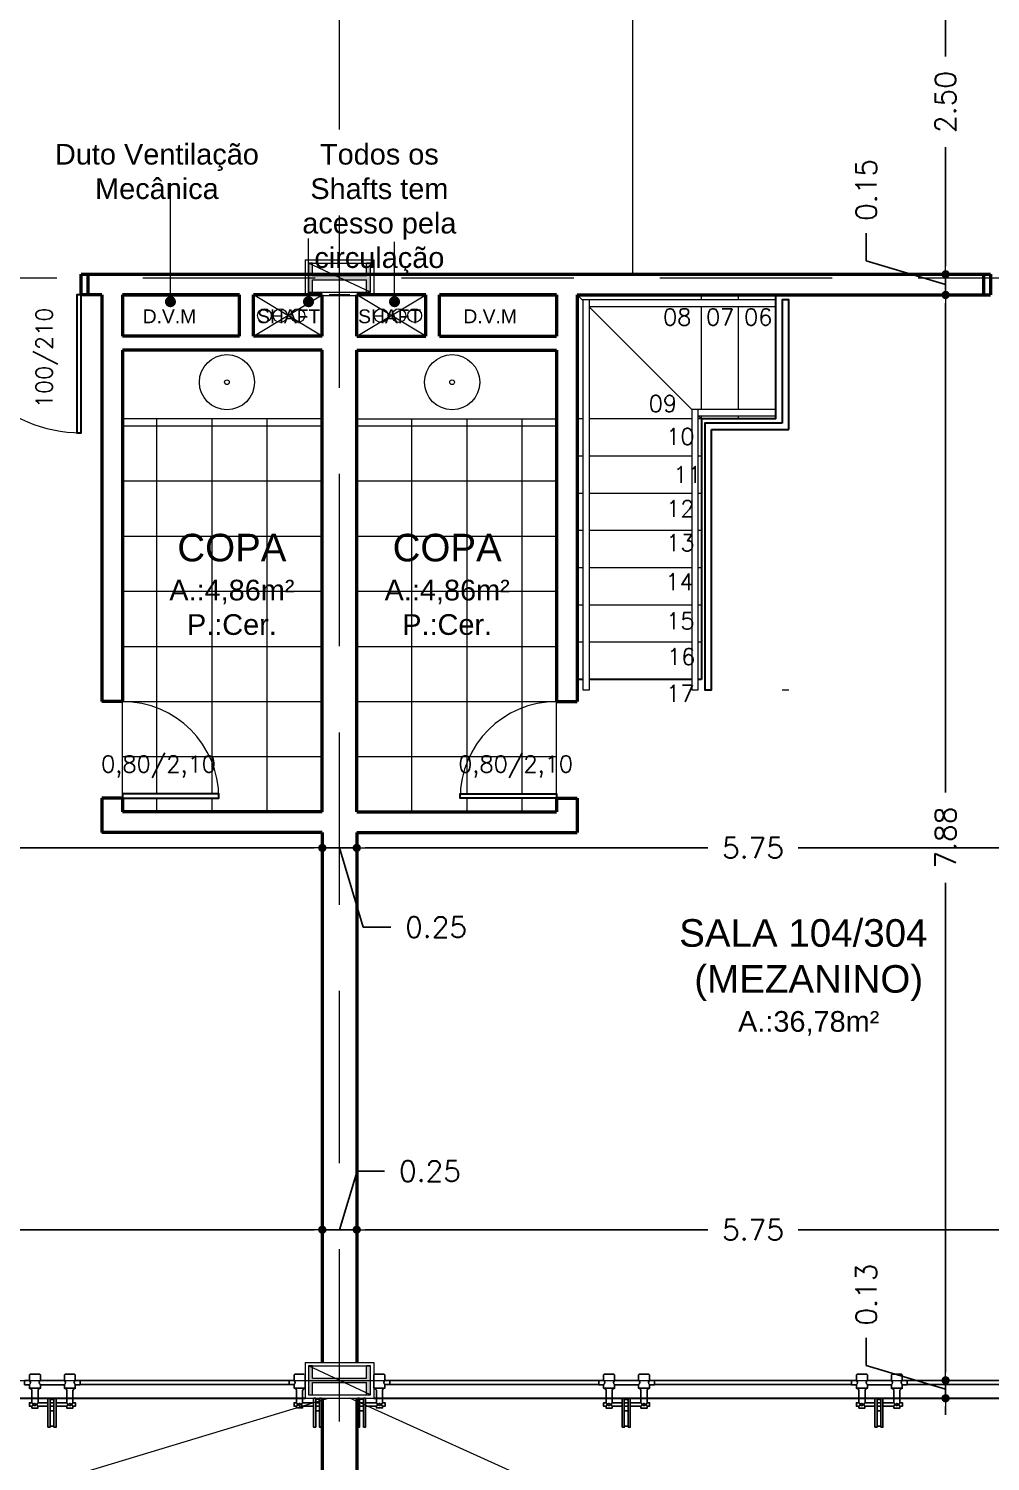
# Model space of a CAD drawing. Header units: millimetres. Extents: x 705 to 840, y 133 to 501.
# Drawn here: x 732.94 to 739.91, y 184.41 to 194.8 of the extents above; entities that cross this region are included whole.
import ezdxf

# ---------------------------------------------------------------- set-up
doc = ezdxf.new("R2010")
doc.units = ezdxf.units.MM
doc.header["$LTSCALE"] = 10
for name, pattern in [('ACAD_ISO03W100', [30, 12, -18]), ('BORDERX2', [3.5, 1, -0.5, 1, -0.5, 0, -0.5]), ('DASHED2', [0.375, 0.25, -0.125])]:
    doc.linetypes.add(name, pattern=pattern)
doc.layers.get('0').update_dxf_attribs({"color": 90})
for name, color, linetype, lineweight in [('cinza 03', 252, 'Continuous', 13), ('COTA', 90, 'Continuous', 9), ('HID', 16, 'Continuous', 20), ('linha estutura', 252, 'Continuous', 13), ('PAREDES', 50, 'Continuous', 50), ('PAREDES 2', 50, 'Continuous', 50), ('Pilares', 16, 'Continuous', 20), ('PN-01', 90, 'Continuous', 13), ('PN-03', 180, 'Continuous', 30), ('texto', 16, 'Continuous', 20)]:
    doc.layers.add(name, color=color, linetype=linetype, lineweight=lineweight)
doc.layers.add('EJE', color=5, linetype='ACAD_ISO03W100')
doc.layers.add('ESCALERA', color=90, linetype='Continuous')
doc.styles.get("Standard").update_dxf_attribs({"font": 'simplex.shx'})
doc.dimstyles.new('1-100', dxfattribs={"dimtxt": 0.15, "dimasz": 0.06, "dimexe": 0.2, "dimexo": 0.1, "dimgap": 0.1, "dimtad": 0, "dimzin": 0, "dimdsep": 46, "dimtxsty": 'Standard', "dimblk": 'DOT', "dimcen": 0.09, "dimclrd": 90, "dimclre": 90, "dimclrt": 16, "dimadec": 0, "dimazin": 0, "dimtfac": 1, "dimtofl": 0, "dimtmove": 0, "dimatfit": 3, "dimldrblk": 'DOT', "dimfxl": 0, "dimtolj": 1, "dimtzin": 0, "dimarcsym": 0})

# ---------------------------------------------------------------- blocks, each defined once
blk = doc.blocks.new('peitoril1')
at = {"layer": 'EJE', "linetype": 'BORDERX2', "ltscale": 0.001}
for points in [[(0.017, -0.032), (-0.01, -0.032)], [(-0.01, -0.058), (0.017, -0.058)]]:
    blk.add_lwpolyline(points, dxfattribs=at)
for centre in [(-0.127, -0.046), (0.128, -0.046)]:
    blk.add_circle(centre, 0.00762, dxfattribs=at)
at = {"layer": 'ESCALERA'}
for p, q in [((-0.087, 0.129), (0.087, 0.129)), ((0.087, 0.098), (-0.087, 0.098))]:
    blk.add_line(p, q, dxfattribs=at)
for points in [[(-0.167, 0.129), (-0.202, 0.129), (-0.202, 0.098), (-0.167, 0.098)], [(-0.166, 0.17), (-0.16, 0.176)], [(-0.166, 0.17), (-0.166, 0.129)], [(-0.16, 0.176), (-0.135, 0.176)], [(-0.135, 0.176), (-0.093, 0.176)], [(-0.093, 0.176), (-0.087, 0.17)], [(-0.087, 0.129), (-0.087, 0.17)], [(0.087, 0.17), (0.093, 0.176)], [(0.087, 0.17), (0.087, 0.129)], [(0.093, 0.176), (0.119, 0.176)], [(0.119, 0.176), (0.161, 0.176)], [(0.161, 0.176), (0.167, 0.17)], [(0.167, 0.129), (0.167, 0.17)], [(0.167, 0.129), (0.202, 0.129), (0.202, 0.098), (0.167, 0.098)], [(-0.166, 0.099), (-0.166, 0.073), (-0.135, 0.073)], [(-0.166, 0.073), (-0.087, 0.073), (-0.087, 0.098)], [(-0.149, 0.059), (-0.149, -0.032)], [(-0.104, 0.059), (-0.104, -0.032)], [(0.104, 0), (-0.104, 0)], [(0.087, 0.073), (0.167, 0.073), (0.167, 0.098)], [(0.087, 0.098), (0.087, 0.073), (0.119, 0.073)], [(0.104, 0.059), (0.104, -0.032)], [(0.149, 0.059), (0.149, -0.032)], [(-0.149, -0.032), (-0.167, -0.032), (-0.167, -0.058), (-0.149, -0.058)], [(-0.104, -0.058), (-0.104, -0.071), (-0.149, -0.071), (-0.149, -0.058)], [(-0.026, -0.032), (-0.104, -0.032)], [(-0.104, -0.058), (-0.026, -0.058)], [(0.017, -0.008), (-0.01, -0.008)], [(0.017, -0.092), (-0.01, -0.092)], [(0.104, -0.032), (0.033, -0.032)], [(0.033, -0.058), (0.105, -0.058)], [(0.149, -0.058), (0.149, -0.071), (0.105, -0.071), (0.105, -0.058)], [(0.149, -0.032), (0.167, -0.032), (0.167, -0.058), (0.149, -0.058)], [(0.017, -0.202), (-0.01, -0.202)]]:
    blk.add_lwpolyline(points, dxfattribs=at)
for points in [[(-0.01, -0.21), (-0.01, 0), (-0.026, 0), (-0.026, -0.21)], [(0.033, -0.21), (0.033, 0), (0.017, 0), (0.017, -0.21)]]:
    blk.add_lwpolyline(points, close=True, dxfattribs=at)
for centre, radius, start, end in [((-0.177, 0.114), 0.0183, 303.7221, 56.3197), ((-0.077, 0.114), 0.0183, 123.6803, 236.2779), ((0.077, 0.114), 0.0183, 303.7221, 56.3197), ((0.177, 0.114), 0.0183, 123.6803, 236.2779), ((-0.172, 0.049), 0.0247, 22.7593, 77.2542), ((-0.081, 0.048), 0.0255, 102.7579, 156.0181), ((0.082, 0.049), 0.0247, 22.7593, 77.2542), ((0.172, 0.048), 0.0255, 102.7579, 156.0181), ((-0.155, -0.045), 0.0142, 296.1431, 64.1119), ((-0.098, -0.045), 0.0142, 115.274, 244.6765), ((0.098, -0.045), 0.0142, 296.1431, 64.1119), ((0.155, -0.045), 0.0142, 115.274, 244.6765)]:
    blk.add_arc(centre, radius, start, end, dxfattribs=at)
blk = doc.blocks.new('_DOT')
at = {"color": 0, "linetype": 'ByBlock'}
blk.add_line((-0.5, 0), (-1, 0), dxfattribs=at)
at = {"color": 0, "linetype": 'ByBlock', "const_width": 0.5}
blk.add_lwpolyline([(-0.25, 0, 1), (0.25, 0, 1)], format="xyb", close=True, dxfattribs=at)
blk = doc.blocks.new('*D62')
at = {"layer": 'linha estutura', "color": 90, "lineweight": -2}
for p, q in [((729.07, 186.187), (729.07, 186.287)), ((735.066, 186.187), (735.066, 186.287)), ((729.13, 186.087), (731.739, 186.087)), ((735.006, 186.087), (732.396, 186.087))]:
    blk.add_line(p, q, dxfattribs=at)
at = {"layer": 'linha estutura', "color": 90, "lineweight": -2, "xscale": 0.06, "yscale": 0.06, "zscale": 0.06, "rotation": 180}
blk.add_blockref('_DOT', (729.07, 186.087), dxfattribs=at)
at = {"layer": 'linha estutura', "color": 90, "lineweight": -2, "xscale": 0.06, "yscale": 0.06, "zscale": 0.06}
blk.add_blockref('_DOT', (735.066, 186.087), dxfattribs=at)
at = {"layer": 'linha estutura', "color": 16, "insert": (732.068, 186.087), "char_height": 0.15, "attachment_point": 5}
blk.add_mtext('\\A1;6.00', dxfattribs=at)
blk = doc.blocks.new('*D63')
at = {"layer": 'linha estutura', "color": 90, "lineweight": -2}
for p, q in [((735.191, 186.087), (735.318, 186.512)), ((735.318, 186.512), (735.518, 186.512)), ((735.066, 186.187), (735.066, 186.287)), ((735.316, 186.187), (735.316, 186.287)), ((735.006, 186.087), (734.946, 186.087)), ((735.066, 186.087), (735.316, 186.087)), ((735.376, 186.087), (735.436, 186.087))]:
    blk.add_line(p, q, dxfattribs=at)
at = {"layer": 'linha estutura', "color": 90, "lineweight": -2, "xscale": 0.06, "yscale": 0.06, "zscale": 0.06}
blk.add_blockref('_DOT', (735.066, 186.087), dxfattribs=at)
at = {"layer": 'linha estutura', "color": 90, "lineweight": -2, "xscale": 0.06, "yscale": 0.06, "zscale": 0.06, "rotation": 180}
blk.add_blockref('_DOT', (735.316, 186.087), dxfattribs=at)
at = {"layer": 'linha estutura', "color": 16, "insert": (735.847, 186.512), "char_height": 0.15, "attachment_point": 5}
blk.add_mtext('\\A1;0.25', dxfattribs=at)
blk = doc.blocks.new('*D64')
at = {"layer": 'linha estutura', "color": 90, "lineweight": -2}
for p, q in [((735.316, 186.187), (735.316, 186.287)), ((735.376, 186.087), (737.862, 186.087)), ((741.006, 186.087), (738.519, 186.087)), ((741.066, 185.987), (741.066, 185.887))]:
    blk.add_line(p, q, dxfattribs=at)
at = {"layer": 'linha estutura', "color": 90, "lineweight": -2, "xscale": 0.06, "yscale": 0.06, "zscale": 0.06, "rotation": 180}
blk.add_blockref('_DOT', (735.316, 186.087), dxfattribs=at)
at = {"layer": 'linha estutura', "color": 90, "lineweight": -2, "xscale": 0.06, "yscale": 0.06, "zscale": 0.06}
blk.add_blockref('_DOT', (741.066, 186.087), dxfattribs=at)
at = {"layer": 'linha estutura', "color": 16, "insert": (738.191, 186.087), "char_height": 0.15, "attachment_point": 5}
blk.add_mtext('\\A1;5.75', dxfattribs=at)
blk = doc.blocks.new('*D81')
at = {"layer": 'linha estutura', "color": 90, "lineweight": -2}
for p, q in [((728.08, 188.857), (731.214, 188.857)), ((735.006, 188.857), (731.871, 188.857)), ((728.02, 188.757), (728.02, 188.657)), ((735.066, 188.757), (735.066, 188.657))]:
    blk.add_line(p, q, dxfattribs=at)
at = {"layer": 'linha estutura', "color": 90, "lineweight": -2, "xscale": 0.06, "yscale": 0.06, "zscale": 0.06, "rotation": 180}
blk.add_blockref('_DOT', (728.02, 188.857), dxfattribs=at)
at = {"layer": 'linha estutura', "color": 90, "lineweight": -2, "xscale": 0.06, "yscale": 0.06, "zscale": 0.06}
blk.add_blockref('_DOT', (735.066, 188.857), dxfattribs=at)
at = {"layer": 'linha estutura', "color": 16, "insert": (731.543, 188.857), "char_height": 0.15, "attachment_point": 5}
blk.add_mtext('\\A1;7.05', dxfattribs=at)
blk = doc.blocks.new('*D82')
at = {"layer": 'linha estutura', "color": 90, "lineweight": -2}
for p, q in [((735.006, 188.857), (734.946, 188.857)), ((735.066, 188.857), (735.316, 188.857)), ((735.191, 188.857), (735.363, 188.282)), ((735.376, 188.857), (735.436, 188.857)), ((735.066, 188.757), (735.066, 188.657)), ((735.316, 188.757), (735.316, 188.657)), ((735.363, 188.282), (735.563, 188.282))]:
    blk.add_line(p, q, dxfattribs=at)
at = {"layer": 'linha estutura', "color": 90, "lineweight": -2, "xscale": 0.06, "yscale": 0.06, "zscale": 0.06}
blk.add_blockref('_DOT', (735.066, 188.857), dxfattribs=at)
at = {"layer": 'linha estutura', "color": 90, "lineweight": -2, "xscale": 0.06, "yscale": 0.06, "zscale": 0.06, "rotation": 180}
blk.add_blockref('_DOT', (735.316, 188.857), dxfattribs=at)
at = {"layer": 'linha estutura', "color": 16, "insert": (735.892, 188.282), "char_height": 0.15, "attachment_point": 5}
blk.add_mtext('\\A1;0.25', dxfattribs=at)
blk = doc.blocks.new('*D83')
at = {"layer": 'linha estutura', "color": 90, "lineweight": -2}
for p, q in [((735.376, 188.857), (737.862, 188.857)), ((741.006, 188.857), (738.519, 188.857)), ((735.316, 188.757), (735.316, 188.657)), ((741.066, 188.757), (741.066, 188.657))]:
    blk.add_line(p, q, dxfattribs=at)
at = {"layer": 'linha estutura', "color": 90, "lineweight": -2, "xscale": 0.06, "yscale": 0.06, "zscale": 0.06, "rotation": 180}
blk.add_blockref('_DOT', (735.316, 188.857), dxfattribs=at)
at = {"layer": 'linha estutura', "color": 90, "lineweight": -2, "xscale": 0.06, "yscale": 0.06, "zscale": 0.06}
blk.add_blockref('_DOT', (741.066, 188.857), dxfattribs=at)
at = {"layer": 'linha estutura', "color": 16, "insert": (738.191, 188.857), "char_height": 0.15, "attachment_point": 5}
blk.add_mtext('\\A1;5.75', dxfattribs=at)
blk = doc.blocks.new('*D98')
at = {"layer": 'linha estutura', "color": 90, "lineweight": -2}
for p, q in [((739.488, 195.519), (739.388, 195.519)), ((739.588, 195.459), (739.588, 194.598)), ((739.588, 193.079), (739.588, 193.941)), ((739.488, 193.019), (739.388, 193.019))]:
    blk.add_line(p, q, dxfattribs=at)
at = {"layer": 'linha estutura', "color": 90, "lineweight": -2, "xscale": 0.06, "yscale": 0.06, "zscale": 0.06}
for p, rotation in [((739.588, 195.519), 90), ((739.588, 193.019), 270)]:
    blk.add_blockref('_DOT', p, dxfattribs=dict(at, rotation=rotation))
at = {"layer": 'linha estutura', "color": 16, "insert": (739.588, 194.269), "char_height": 0.15, "attachment_point": 5, "rotation": 90}
blk.add_mtext('\\A1;2.50', dxfattribs=at)
blk = doc.blocks.new('*D99')
at = {"layer": 'linha estutura', "color": 90, "lineweight": -2}
for p, q in [((739.013, 193.117), (739.013, 193.317)), ((739.588, 193.079), (739.588, 193.139)), ((739.588, 192.944), (739.013, 193.117)), ((739.488, 193.019), (739.388, 193.019)), ((739.588, 193.019), (739.588, 192.869)), ((739.488, 192.869), (739.388, 192.869)), ((739.588, 192.809), (739.588, 192.749))]:
    blk.add_line(p, q, dxfattribs=at)
at = {"layer": 'linha estutura', "color": 90, "lineweight": -2, "xscale": 0.06, "yscale": 0.06, "zscale": 0.06}
for p, rotation in [((739.588, 193.019), 270), ((739.588, 192.869), 90)]:
    blk.add_blockref('_DOT', p, dxfattribs=dict(at, rotation=rotation))
at = {"layer": 'linha estutura', "color": 16, "insert": (739.013, 193.631), "char_height": 0.15, "attachment_point": 5, "rotation": 90}
blk.add_mtext('\\A1;0.15', dxfattribs=at)
blk = doc.blocks.new('*D100')
at = {"layer": 'linha estutura', "color": 90, "lineweight": -2}
for p, q in [((739.488, 192.869), (739.388, 192.869)), ((739.588, 192.809), (739.588, 189.26)), ((739.588, 185.054), (739.588, 188.603)), ((739.488, 184.994), (739.388, 184.994))]:
    blk.add_line(p, q, dxfattribs=at)
at = {"layer": 'linha estutura', "color": 90, "lineweight": -2, "xscale": 0.06, "yscale": 0.06, "zscale": 0.06}
for p, rotation in [((739.588, 192.869), 90), ((739.588, 184.994), 270)]:
    blk.add_blockref('_DOT', p, dxfattribs=dict(at, rotation=rotation))
at = {"layer": 'linha estutura', "color": 16, "insert": (739.588, 188.932), "char_height": 0.15, "attachment_point": 5, "rotation": 90}
blk.add_mtext('\\A1;7.88', dxfattribs=at)
blk = doc.blocks.new('*D101')
at = {"layer": 'linha estutura', "color": 90, "lineweight": -2}
for p, q in [((739.013, 185.102), (739.013, 185.302)), ((739.588, 184.929), (739.013, 185.102)), ((739.588, 185.054), (739.588, 185.114)), ((739.488, 184.994), (739.388, 184.994)), ((739.588, 184.994), (739.588, 184.864)), ((739.488, 184.864), (739.388, 184.864)), ((739.588, 184.804), (739.588, 184.744))]:
    blk.add_line(p, q, dxfattribs=at)
at = {"layer": 'linha estutura', "color": 90, "lineweight": -2, "xscale": 0.06, "yscale": 0.06, "zscale": 0.06}
for p, rotation in [((739.588, 184.994), 270), ((739.588, 184.864), 90)]:
    blk.add_blockref('_DOT', p, dxfattribs=dict(at, rotation=rotation))
at = {"layer": 'linha estutura', "color": 16, "insert": (739.013, 185.616), "char_height": 0.15, "attachment_point": 5, "rotation": 90}
blk.add_mtext('\\A1;0.13', dxfattribs=at)

msp = doc.modelspace()

# ---------------------------------------------------------------- hatches: boundary and pattern name
at = {"layer": 'cinza 03'}
h = msp.add_hatch(dxfattribs=at)
h.set_pattern_fill('_USER', color=256, scale=0.4, style=0, double=1, pattern_type=0)
h.set_pattern_definition([(0, (735.0659, 189.11928), (0, 0.4), []), (90, (735.0659, 189.11928), (-0.4, 2e-17), [])])
h.paths.add_polyline_path([(735.066, 191.969), (733.616, 191.969), (733.616, 189.919, -0.401712), (734.315, 189.249), (734.316, 189.249), (734.316, 189.219), (733.616, 189.219), (733.616, 189.119), (735.066, 189.119)])
h.paths.add_polyline_path([(733.616, 189.919), (733.616, 189.249), (734.315, 189.249, 0.401712)], flags=16)
h.paths.add_polyline_path([(733.907, 191.186), (734.913, 191.186), (734.913, 190.261), (733.907, 190.261)], flags=24)
h.paths.add_polyline_path([(733.416, 189.319), (734.376, 189.319), (734.376, 189.593), (733.416, 189.593)], flags=9)
h = msp.add_hatch(dxfattribs=at)
h.set_pattern_fill('_USER', color=256, scale=0.4, style=0, double=1, pattern_type=0)
h.set_pattern_definition([(180, (735.3159, 189.11928), (0, 0.4), []), (90, (735.3159, 189.11928), (0.4, 2e-17), [])])
h.paths.add_polyline_path([(735.316, 189.119), (736.766, 189.119), (736.766, 189.219), (736.066, 189.219), (736.066, 189.249), (736.067, 189.249, -0.401712), (736.766, 189.919), (736.766, 191.969), (735.316, 191.969)])
h.paths.add_polyline_path([(736.067, 189.249), (736.766, 189.249), (736.766, 189.919, 0.401712)], flags=16)
h.paths.add_polyline_path([(735.469, 191.186), (736.474, 191.186), (736.474, 190.261), (735.469, 190.261)], flags=24)
h.paths.add_polyline_path([(736.006, 189.319), (736.966, 189.319), (736.966, 189.593), (736.006, 189.593)], flags=9)
at = {"layer": 'Pilares'}
for points in [[(734.966, 193.099), (734.966, 192.889), (734.996, 192.889), (734.996, 192.979), (735.386, 192.979), (735.386, 192.889), (735.416, 192.889), (735.416, 193.099), (735.386, 193.099), (735.386, 193.009), (734.996, 193.009), (734.996, 193.099)], [(734.966, 185.099), (734.966, 184.889), (734.996, 184.889), (734.996, 184.979), (735.386, 184.979), (735.386, 184.889), (735.416, 184.889), (735.416, 185.099), (735.386, 185.099), (735.386, 185.009), (734.996, 185.009), (734.996, 185.099)]]:
    msp.add_hatch(color=256, dxfattribs=at).paths.add_polyline_path(points)

# ---------------------------------------------------------------- linework, layer by layer
at = {"layer": 'cinza 03'}
for p, q in [((737.317, 195.519), (737.317, 193.019)), ((735.066, 192.569), (734.566, 192.869)), ((734.566, 192.569), (735.066, 192.869)), ((735.116, 192.869), (735.266, 192.869)), ((735.266, 192.869), (735.116, 192.869)), ((735.116, 192.869), (735.266, 192.869)), ((735.266, 192.869), (735.116, 192.869)), ((735.316, 192.569), (735.816, 192.869)), ((735.816, 192.569), (735.316, 192.869)), ((733.616, 189.219), (733.616, 189.919)), ((736.766, 189.219), (736.766, 189.919))]:
    msp.add_line(p, q, dxfattribs=at)
msp.add_lwpolyline([(738.402, 190.004), (738.45, 190.004)], dxfattribs=at)
for centre in [(734.646, 192.719), (734.76, 192.719), (734.889, 192.719), (735.492, 192.719), (735.622, 192.719), (735.736, 192.719)]:
    msp.add_circle(centre, 0.05, dxfattribs=at)
for centre, radius, start, end in [((733.316, 192.869), 1, 180, 270), ((733.616, 189.219), 0.7, 0, 90), ((736.766, 189.219), 0.7, 90, 180)]:
    msp.add_arc(centre, radius, start, end, dxfattribs=at)
at = {"layer": 'EJE', "linetype": 'BORDERX2', "ltscale": 0.001}
for points in [[(735.045, 184.832), (735.018, 184.832)], [(735.337, 184.832), (735.364, 184.832)], [(735.018, 184.806), (735.045, 184.806)], [(735.364, 184.806), (735.337, 184.806)]]:
    msp.add_lwpolyline(points, dxfattribs=at)
for centre in [(734.9, 184.819), (735.481, 184.819)]:
    msp.add_circle(centre, 0.00762, dxfattribs=at)
at = {"layer": 'ESCALERA'}
for p, q in [((734.825, 184.993), (733.31, 184.993)), ((733.31, 184.963), (734.825, 184.963)), ((735.556, 184.993), (737.072, 184.993)), ((737.072, 184.963), (735.556, 184.963)), ((737.476, 184.993), (738.905, 184.993)), ((738.905, 184.963), (737.476, 184.963)), ((740.825, 184.993), (739.31, 184.993)), ((739.31, 184.963), (740.825, 184.963))]:
    msp.add_line(p, q, dxfattribs=at)
for points in [[(734.861, 185.035), (734.868, 185.04)], [(734.861, 185.035), (734.861, 184.993)], [(734.868, 185.04), (734.893, 185.04)], [(734.893, 185.04), (734.935, 185.04)], [(734.941, 184.938), (734.941, 185.034)], [(735.441, 184.938), (735.441, 185.034)], [(735.489, 185.04), (735.447, 185.04)], [(735.514, 185.04), (735.489, 185.04)], [(735.52, 185.035), (735.514, 185.04)], [(735.52, 185.035), (735.52, 184.993)], [(734.861, 184.993), (734.825, 184.993), (734.825, 184.963), (734.861, 184.963)], [(734.861, 184.963), (734.861, 184.938), (734.893, 184.938)], [(734.861, 184.938), (734.941, 184.938)], [(735.52, 184.938), (735.441, 184.938)], [(735.52, 184.963), (735.52, 184.938), (735.489, 184.938)], [(735.521, 184.993), (735.556, 184.993), (735.556, 184.963), (735.521, 184.963)], [(734.879, 184.832), (734.861, 184.832), (734.861, 184.806), (734.879, 184.806)], [(734.879, 184.923), (734.879, 184.832)], [(734.923, 184.923), (734.923, 184.832)], [(735.002, 184.832), (734.923, 184.832)], [(735.045, 184.857), (735.018, 184.857)], [(735.337, 184.857), (735.364, 184.857)], [(735.38, 184.832), (735.459, 184.832)], [(735.459, 184.923), (735.459, 184.832)], [(735.503, 184.923), (735.503, 184.832)], [(735.503, 184.832), (735.521, 184.832), (735.521, 184.806), (735.503, 184.806)], [(734.923, 184.806), (734.923, 184.794), (734.879, 184.794), (734.879, 184.806)], [(734.923, 184.806), (735.002, 184.806)], [(735.045, 184.772), (735.018, 184.772)], [(735.337, 184.772), (735.364, 184.772)], [(735.459, 184.806), (735.38, 184.806)], [(735.459, 184.806), (735.459, 184.794), (735.503, 184.794), (735.503, 184.806)]]:
    msp.add_lwpolyline(points, dxfattribs=at)
for points in [[(735.018, 184.655), (735.018, 184.864), (735.002, 184.864), (735.002, 184.655)], [(735.061, 184.655), (735.061, 184.864), (735.045, 184.864), (735.045, 184.655)], [(735.321, 184.655), (735.321, 184.864), (735.337, 184.864), (735.337, 184.655)], [(735.364, 184.655), (735.364, 184.864), (735.38, 184.864), (735.38, 184.655)]]:
    msp.add_lwpolyline(points, close=True, dxfattribs=at)
for centre, radius, start, end in [((734.851, 184.978), 0.0183, 303.7221, 56.3197), ((734.856, 184.914), 0.0247, 22.7593, 77.2542), ((734.947, 184.913), 0.0255, 102.7579, 156.0181), ((735.435, 184.913), 0.0255, 23.9819, 77.2421), ((735.526, 184.914), 0.0247, 102.7458, 157.2407), ((735.531, 184.978), 0.0183, 123.6803, 236.2779), ((734.872, 184.819), 0.0142, 296.1431, 64.1119), ((734.929, 184.819), 0.0142, 115.274, 244.6765), ((735.452, 184.819), 0.0142, 295.3235, 64.726), ((735.509, 184.819), 0.0142, 115.8881, 243.8569)]:
    msp.add_arc(centre, radius, start, end, dxfattribs=at)
at = {"layer": 'HID'}
for p, q in [((735.066, 191.969), (733.616, 191.969)), ((735.316, 191.969), (736.766, 191.969))]:
    msp.add_line(p, q, dxfattribs=at)
for centre, radius in [((734.374, 192.236), 0.2), ((736.008, 192.236), 0.2), ((734.374, 192.236), 0.0172), ((736.008, 192.236), 0.0172)]:
    msp.add_circle(centre, radius, dxfattribs=at)
at = {"layer": 'linha estutura', "linetype": 'DASHED2', "ltscale": 0.5}
for p, q in [((735.191, 179.07), (735.191, 208.223)), ((724.39, 192.994), (771.017, 192.994)), ((723.247, 184.994), (770.918, 184.994))]:
    msp.add_line(p, q, dxfattribs=at)
at = {"layer": 'PAREDES'}
for p, q in [((733.316, 192.869), (733.316, 193.019)), ((733.316, 192.869), (733.316, 193.019)), ((733.366, 192.869), (733.366, 193.019)), ((739.863, 193.019), (739.863, 192.869)), ((739.913, 193.019), (739.913, 192.869))]:
    msp.add_line(p, q, dxfattribs=at)
at = {"layer": 'PAREDES 2'}
for p, q in [((733.316, 193.019), (739.913, 193.019)), ((739.863, 193.019), (739.913, 193.019)), ((733.466, 192.869), (733.316, 192.869)), ((733.466, 192.869), (733.466, 189.919)), ((733.616, 192.869), (733.616, 192.569)), ((733.616, 192.869), (734.466, 192.869)), ((734.466, 192.869), (733.616, 192.869)), ((734.466, 192.869), (733.916, 192.869)), ((734.466, 192.569), (734.466, 192.869)), ((734.566, 192.569), (734.566, 192.869)), ((735.066, 192.869), (734.566, 192.869)), ((735.066, 192.569), (735.066, 192.869)), ((735.066, 192.569), (735.066, 192.869)), ((735.316, 192.569), (735.316, 192.869)), ((735.316, 192.569), (735.316, 192.869)), ((735.816, 192.869), (735.316, 192.869)), ((735.816, 192.569), (735.816, 192.869)), ((735.916, 192.869), (736.766, 192.869)), ((735.916, 192.869), (736.466, 192.869)), ((735.916, 192.569), (735.916, 192.869)), ((736.766, 192.869), (735.916, 192.869)), ((735.916, 192.869), (736.766, 192.869)), ((736.766, 192.869), (735.916, 192.869)), ((736.766, 192.869), (736.766, 192.569)), ((736.916, 192.869), (736.916, 189.919)), ((736.916, 192.869), (739.913, 192.869)), ((734.466, 192.569), (733.616, 192.569)), ((735.066, 192.569), (734.566, 192.569)), ((735.316, 192.569), (735.816, 192.569)), ((735.916, 192.569), (736.766, 192.569)), ((735.066, 192.469), (733.616, 192.469)), ((733.616, 192.469), (733.616, 189.919)), ((735.066, 189.119), (735.066, 192.469)), ((735.066, 189.119), (735.066, 192.469)), ((735.316, 192.469), (736.766, 192.469)), ((735.316, 189.119), (735.316, 192.469)), ((735.316, 189.119), (735.316, 192.469)), ((736.766, 192.469), (736.766, 189.919)), ((733.616, 189.919), (733.466, 189.919)), ((736.766, 189.919), (736.916, 189.919)), ((733.616, 189.219), (733.466, 189.219)), ((733.466, 189.219), (733.466, 189.119)), ((733.616, 189.219), (733.616, 189.119)), ((736.766, 189.219), (736.916, 189.219)), ((736.766, 189.219), (736.766, 189.119)), ((736.916, 189.219), (736.916, 189.119)), ((733.466, 189.119), (733.466, 188.969)), ((735.066, 189.119), (733.616, 189.119)), ((735.316, 189.119), (736.766, 189.119)), ((736.916, 189.119), (736.916, 188.969)), ((735.066, 188.969), (733.466, 188.969)), ((735.066, 188.969), (735.066, 185.124)), ((735.316, 188.969), (735.316, 185.124)), ((735.316, 188.969), (736.916, 188.969)), ((735.066, 184.864), (735.066, 182.244)), ((735.316, 184.864), (735.316, 182.244))]:
    msp.add_line(p, q, dxfattribs=at)
at = {"layer": 'Pilares'}
for p, q in [((734.941, 193.124), (734.941, 192.864)), ((734.941, 193.124), (735.441, 193.124)), ((734.966, 193.099), (735.416, 193.099)), ((735.416, 192.889), (734.966, 193.099)), ((735.441, 193.124), (735.441, 192.864)), ((734.941, 192.864), (735.441, 192.864)), ((734.966, 192.889), (735.416, 192.889)), ((734.941, 185.124), (734.941, 184.864)), ((734.941, 185.124), (735.441, 185.124)), ((734.966, 185.099), (735.416, 185.099)), ((735.416, 184.889), (734.966, 185.099)), ((735.441, 185.124), (735.441, 184.864)), ((734.941, 184.864), (735.441, 184.864)), ((734.966, 184.889), (735.416, 184.889))]:
    msp.add_line(p, q, dxfattribs=at)
at = {"layer": 'Pilares', "linetype": 'Continuous'}
for p, q in [((734.996, 193.009), (734.996, 193.099)), ((735.386, 193.009), (735.386, 193.099)), ((734.996, 193.009), (735.386, 193.009)), ((734.996, 192.889), (734.996, 192.979)), ((734.996, 192.979), (735.386, 192.979)), ((735.386, 192.889), (735.386, 192.979)), ((734.996, 185.009), (734.996, 185.099)), ((735.386, 185.009), (735.386, 185.099)), ((734.996, 185.009), (735.386, 185.009)), ((734.996, 184.889), (734.996, 184.979)), ((734.996, 184.979), (735.386, 184.979)), ((735.386, 184.889), (735.386, 184.979))]:
    msp.add_line(p, q, dxfattribs=at)
for points in [[(734.996, 193.099), (734.966, 193.099), (734.966, 192.889), (734.996, 192.889)], [(735.386, 192.889), (735.416, 192.889), (735.416, 193.099), (735.386, 193.099)], [(734.996, 185.099), (734.966, 185.099), (734.966, 184.889), (734.996, 184.889)], [(735.386, 184.889), (735.416, 184.889), (735.416, 185.099), (735.386, 185.099)]]:
    msp.add_lwpolyline(points, dxfattribs=at)
at = {"layer": 'PN-01'}
for p, q in [((733.964, 192.82), (733.964, 193.681)), ((734.966, 192.82), (734.966, 193.279)), ((735.59, 192.82), (735.59, 193.255)), ((736.957, 192.828), (736.916, 192.869)), ((737.816, 192.834), (737.816, 192.869)), ((738.086, 192.834), (738.086, 192.869)), ((737.746, 192.039), (737.005, 192.78)), ((737.816, 192.039), (737.816, 192.786)), ((738.086, 192.039), (738.086, 192.786)), ((736.957, 191.969), (736.916, 191.969)), ((737.746, 191.969), (737.005, 191.969)), ((737.816, 191.969), (737.794, 191.991)), ((737.816, 191.969), (737.794, 191.969)), ((737.816, 191.969), (737.816, 191.991)), ((738.086, 191.969), (738.086, 191.991)), ((736.957, 191.699), (736.916, 191.699)), ((737.746, 191.699), (737.005, 191.699)), ((737.816, 191.699), (737.794, 191.699)), ((736.957, 191.429), (736.916, 191.429)), ((737.746, 191.429), (737.005, 191.429)), ((737.816, 191.429), (737.794, 191.429)), ((736.957, 191.159), (736.916, 191.159)), ((737.746, 191.159), (737.005, 191.159)), ((737.816, 191.159), (737.794, 191.159)), ((736.957, 190.889), (736.916, 190.889)), ((737.746, 190.889), (737.005, 190.889)), ((737.816, 190.889), (737.794, 190.889)), ((736.957, 190.619), (736.916, 190.619)), ((737.746, 190.619), (737.005, 190.619)), ((737.816, 190.619), (737.794, 190.619)), ((736.957, 190.349), (736.916, 190.349)), ((737.746, 190.349), (737.005, 190.349)), ((737.816, 190.349), (737.794, 190.349)), ((735.116, 184.864), (726.441, 182.244)), ((741.066, 182.244), (735.266, 184.864))]:
    msp.add_line(p, q, dxfattribs=at)
at = {"layer": 'PN-01', "const_width": 0.04}
for points in [[(733.944, 192.82, -1), (733.984, 192.82, -1)], [(734.946, 192.82, -1), (734.986, 192.82, -1)], [(735.57, 192.82, -1), (735.61, 192.82, -1)]]:
    msp.add_lwpolyline(points, format="xyb", close=True, dxfattribs=at)
at = {"layer": 'PN-01'}
msp.add_lwpolyline([(736.957, 190.004), (737.005, 190.004), (737.005, 192.834), (736.957, 192.834)], close=True, dxfattribs=at)
for points in [[(738.356, 192.834), (736.957, 192.834), (736.957, 192.786)], [(737.005, 192.786), (738.356, 192.786)], [(737.746, 192.039), (737.746, 190.004), (737.794, 190.004), (737.794, 192.039)], [(738.356, 192.039), (737.746, 192.039), (737.746, 191.991)], [(737.794, 191.991), (738.355, 191.991)]]:
    msp.add_lwpolyline(points, dxfattribs=at)
at = {"layer": 'PN-03', "ltscale": 0.1}
for p, q in [((738.356, 191.969), (738.356, 192.869)), ((738.356, 191.969), (737.816, 191.969)), ((737.816, 191.969), (737.816, 190.079)), ((736.957, 190.079), (736.916, 190.079)), ((737.746, 190.079), (737.005, 190.079)), ((737.816, 190.079), (737.794, 190.079)), ((729.441, 184.864), (734.941, 184.864)), ((735.441, 184.864), (741.066, 184.864))]:
    msp.add_line(p, q, dxfattribs=at)
at = {"layer": 'PN-03'}
for points in [[(733.316, 192.869), (733.286, 192.869), (733.286, 191.869), (733.316, 191.869)], [(733.616, 189.219), (734.316, 189.219), (734.316, 189.249), (733.616, 189.249)], [(736.766, 189.219), (736.066, 189.219), (736.066, 189.249), (736.766, 189.249)]]:
    msp.add_lwpolyline(points, close=True, dxfattribs=at)
at = {"layer": 'PN-03', "ltscale": 0.1}
for points in [[(738.45, 191.892), (738.45, 192.834), (738.402, 192.834), (738.402, 191.939)], [(738.402, 191.939), (737.841, 191.939), (737.841, 191.892)], [(737.841, 191.939), (737.841, 190.004), (737.889, 190.004), (737.889, 191.892)], [(737.889, 191.892), (738.45, 191.892)]]:
    msp.add_lwpolyline(points, dxfattribs=at)

# ---------------------------------------------------------------- block references
at = {"layer": 'ESCALERA', "xscale": -1}
for p in [(733.108, 184.864), (737.274, 184.864), (739.108, 184.864)]:
    msp.add_blockref('peitoril1', p, dxfattribs=at)

# ---------------------------------------------------------------- texts
at = {"layer": 'COTA', "attachment_point": 2}
for s, insert, char_height, width in [('{\\fArial|b0|i0|c0|p34;Duto Ventilação Mecânica}', (733.866, 193.965), 0.15, 1.506), ('{\\fArial|b0|i0|c0|p34;Todos os Shafts tem acesso pela circulação}', (735.48, 193.965), 0.15, 1.506), ('{\\fArial|b0|i0|c0|p34;D.V.M}', (733.957, 192.764), 0.1, 0.55043), ('{\\fArial|b0|i0|c0|p34;SHAFT}', (734.822, 192.764), 0.1, 0.50418), ('{\\fArial|b0|i0|c0|p34;SHAFT}', (735.555, 192.764), 0.1, 0.45505), ('{\\fArial|b0|i0|c0|p34;D.V.M}', (736.284, 192.764), 0.1, 0.51916), ('{\\fArial|b0|i0|c0|p34;COPA\\P\\H0.75x;A.:4,86m²\\PP.:Cer.}', (734.41, 191.136), 0.2, 1.3), ('{\\fArial|b0|i0|c0|p34;COPA\\P\\H0.75x;A.:4,86m²\\PP.:Cer.}', (735.972, 191.136), 0.2, 1.3), ('{\\fArial|b0|i0|c0|p34;SALA 104/304  (MEZANINO)\\P\\H0.75x;A.:36,78m²}', (738.595, 188.34), 0.2, 2.812)]:
    msp.add_mtext(s, dxfattribs=dict(at, insert=insert, char_height=char_height, width=width))
at = {"layer": 'texto'}
msp.add_text('100/210', height=0.12, rotation=90, dxfattribs=at).set_placement((733.108, 192.047))
for s, p in [('08', (737.538, 192.648)), ('07', (737.85, 192.648)), ('06', (738.126, 192.648)), ('09', (737.434, 192.021)), ('10', (737.561, 191.782)), ('11', (737.612, 191.505)), ('12', (737.561, 191.258)), ('13', (737.561, 191.011)), ('14', (737.555, 190.728)), ('15', (737.561, 190.444)), ('16', (737.567, 190.185)), ('17', (737.561, 189.918)), ('0,80/2,10', (733.461, 189.405)), ('0,80/2,10', (736.052, 189.405))]:
    msp.add_text(s, height=0.12, dxfattribs=at).set_placement(p)

# ---------------------------------------------------------------- dimensions: what is measured, and where the dimension line sits
at = {"layer": 'linha estutura'}
for base, p1, p2, picture, middle in [((739.588, 193.019), (739.588, 195.519), (739.588, 193.019), '*D98', (739.588, 194.269)), ((739.588, 192.869), (739.588, 193.019), (739.588, 192.869), '*D99', (739.013, 193.417)), ((739.587584508, 184.994278116), (739.587584508, 192.869278116), (739.587584508, 184.994278116), '*D100', (739.587584508, 188.931778116)), ((739.588, 184.864), (739.588, 184.994), (739.588, 184.864), '*D101', (739.013, 185.402))]:
    dim = msp.add_linear_dim(base=base, p1=p1, p2=p2, angle=90, dimstyle='1-100', override={"dimtmove": 1}, dxfattribs=at)
    dim.commit()
    dim.dimension.update_dxf_attribs({"geometry": picture, "text_midpoint": middle})
for base, p1, p2, picture, middle in [((735.066, 188.857), (728.02, 188.857), (735.066, 188.857), '*D81', (731.543, 188.857)), ((735.316, 188.857), (735.066, 188.857), (735.316, 188.857), '*D82', (735.663, 188.282)), ((741.066, 188.857), (735.316, 188.857), (741.066, 188.857), '*D83', (738.191, 188.857)), ((735.316, 186.087), (735.066, 186.087), (735.316, 186.087), '*D63', (735.618, 186.512)), ((735.066, 186.087), (729.07, 186.087), (735.066, 186.087), '*D62', (732.068, 186.087)), ((741.066, 186.087), (735.316, 186.087), (741.066, 186.087), '*D64', (738.191, 186.087))]:
    dim = msp.add_linear_dim(base=base, p1=p1, p2=p2, dimstyle='1-100', override={"dimtmove": 1}, dxfattribs=at)
    dim.commit()
    dim.dimension.update_dxf_attribs({"geometry": picture, "text_midpoint": middle})

doc.saveas('drawing.dxf')
